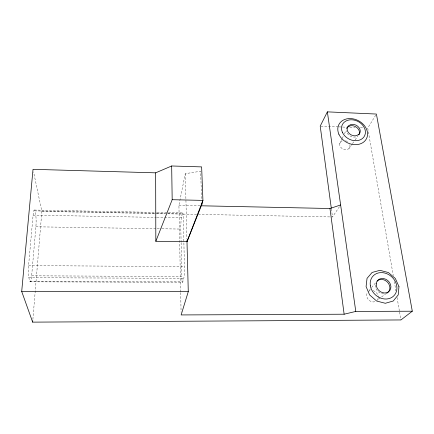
<?xml version="1.0" encoding="UTF-8"?>
<svg xmlns="http://www.w3.org/2000/svg" width="434" height="434" viewBox="0 0 434 434"><rect width="100%" height="100%" fill="white"/><g stroke="black" fill="none" stroke-linecap="round" stroke-linejoin="round"><path stroke-width="0.33" stroke-dasharray="2.17 1.63" d="M32.881 319.435L41.859 211.396L33.57 171.951M29.935 281.313A9.212 1.166 -87.7 0 0 31.649 275.818L35.892 226.798A8.832 1.09 -88.2 0 0 35.718 215.188L34.725 210.891L182.318 213.734A8.637 0.803 -88.8 0 1 183.3 217.873L184.439 266.655A9 0.857 -89.2 0 1 183.777 278.346L182.828 281.818L29.935 281.313L28.812 277.711A9.331 1.199 -87.7 0 1 28.584 265.586L33.098 215.123A8.94 1.123 -88.3 0 1 34.725 210.891M180.674 291.93L178.922 205.315L185.253 173.681L200.589 171.256L201.664 199.814M182.318 213.734L181.428 217.852A8.539 0.781 -88.9 0 0 180.826 229.065L181.097 241.939M339.703 143.746L341.943 139.043M342.22 138.451L343.337 136.102M344.455 133.753L346.131 130.222M375.714 115.173L367.734 128.073L393.269 275.612M198.343 214.391L332.477 216.962L339.882 206.058M348.99 148.499L352.05 144.207M352.435 143.67L354.73 140.453M355.11 139.916L358.169 135.625M369.063 290.601L371.168 288.067M371.591 287.563L376.229 281.997M386.385 293.379L377.141 300.247A6.195 5.3 44 0 0 378.112 298.223M355.63 136.943L355.5 137.008A6.825 5.425 27.3 0 1 346.386 130.808M30.217 281.823L182.606 282.312M31.649 275.818L181.835 276.501A8.892 0.83 -89.2 0 0 182.828 281.818M28.812 277.711L183.777 278.346M28.584 265.586L184.439 266.655M35.892 226.798L156.441 228.685M157.119 228.696L161.182 228.756M161.86 228.767L180.826 229.065M33.098 215.123L156.354 217.391M156.913 217.391L183.3 217.873M34.183 210.04L156.403 212.41M157.081 212.427L182.741 212.926M41.859 211.396L156.343 213.588M157.021 213.599L165.153 213.756M167.86 213.81L197.671 214.38M178.922 205.315L199.917 205.759M320.878 126.148L338.195 126.864M338.846 126.891L347.271 127.233M349.896 127.341L355.186 127.558M360.47 127.775L363.773 127.911M394.311 281.623L395.922 290.948M397.061 297.518L399.454 311.362M399.568 312.024L400.94 319.945M331.397 208.96L332.477 216.962M185.253 173.681L186.929 238.993M181.114 242.617L181.835 276.501M180.685 292.608L181.081 312.23M383.786 293.899A7.866 6.662 43.1 0 1 375.291 284.72M349.847 144.69A5.392 4.351 27.6 0 1 346.446 149.681A5.392 4.351 27.6 0 1 339.985 145.943A5.392 4.351 27.6 0 1 342.855 140.649M345.502 140.746A5.392 4.351 27.6 0 1 347.981 142.01M374.808 301.749A6.195 5.3 44 0 1 368.146 299.319A6.195 5.3 44 0 1 367.473 292.554M368.168 291.729A6.195 5.3 44 0 1 370.121 290.644M373.066 290.65A6.195 5.3 44 0 1 378.204 297.664"/><path stroke-width="0.65" d="M331.305 208.293L320.211 126.12L327.366 111.863L376.408 114.05L412.3 311.211L400.94 319.945L32.659 322.136L32.772 320.786M32.659 322.136L21.7 291.469L33.017 169.32L155.654 172.835L171.669 165.983L201.636 166.895L202.922 200.394L201.837 204.463L186.994 241.684L155.833 241.288L155.654 172.835M186.962 240.338L188.275 291.643L181.135 314.938L344.14 314.211L355.788 311.428L412.3 311.211M186.994 241.684L202.922 200.394L172.179 199.7L155.833 241.288M201.273 205.792L329.97 208.51L340.619 204.967M21.7 291.469L188.275 291.643M327.366 111.863L355.788 311.428M329.97 208.51L344.14 314.211M201.783 203.134L201.837 204.463M171.669 165.983L172.179 199.7M388.175 292.18A7.866 6.662 43.1 0 1 386.732 293.221M377.032 281.075A7.866 6.662 43.1 0 1 387.106 281.758A7.866 6.662 43.1 0 1 388.56 291.762M346.723 128.545A6.825 5.425 27.3 0 1 347.694 127.14L350.363 125.784A6.825 5.425 27.3 0 1 357.616 128.236A6.825 5.425 27.3 0 1 358.869 134.73M398.96 286.652L398.211 294.903L393.237 301.017L385.327 303.279L376.641 301.033L369.584 294.892L366.084 286.576L367.039 278.362L372.117 272.443L379.918 270.328L388.397 272.536L395.352 278.487L398.96 286.652M358.967 134.312L356.292 135.696A6.846 5.436 27.3 0 1 348.518 132.717A6.846 5.436 27.3 0 1 348.453 125.8L351.128 124.444A6.846 5.436 27.3 0 1 358.858 127.422A6.846 5.436 27.3 0 1 358.967 134.312M376.245 283.847A7.893 6.678 43 0 0 386.623 292.744A7.893 6.678 43 0 0 387.833 280.581A7.893 6.678 43 0 0 376.245 283.847M338.862 134.171A15.51 12.331 27.3 0 0 364.408 141.435A15.51 12.331 27.3 0 0 354.768 119.242A15.51 12.331 27.3 0 0 338.862 134.171M342.377 132.267A12.445 9.884 27.3 0 0 362.873 138.131A12.445 9.884 27.3 0 0 355.158 120.332A12.445 9.884 27.3 0 0 342.377 132.267M370.37 285.876A14.355 12.147 43 0 0 392.114 297.225A14.355 12.147 43 0 0 388.164 274.326A14.355 12.147 43 0 0 370.37 285.876"/></g></svg>
